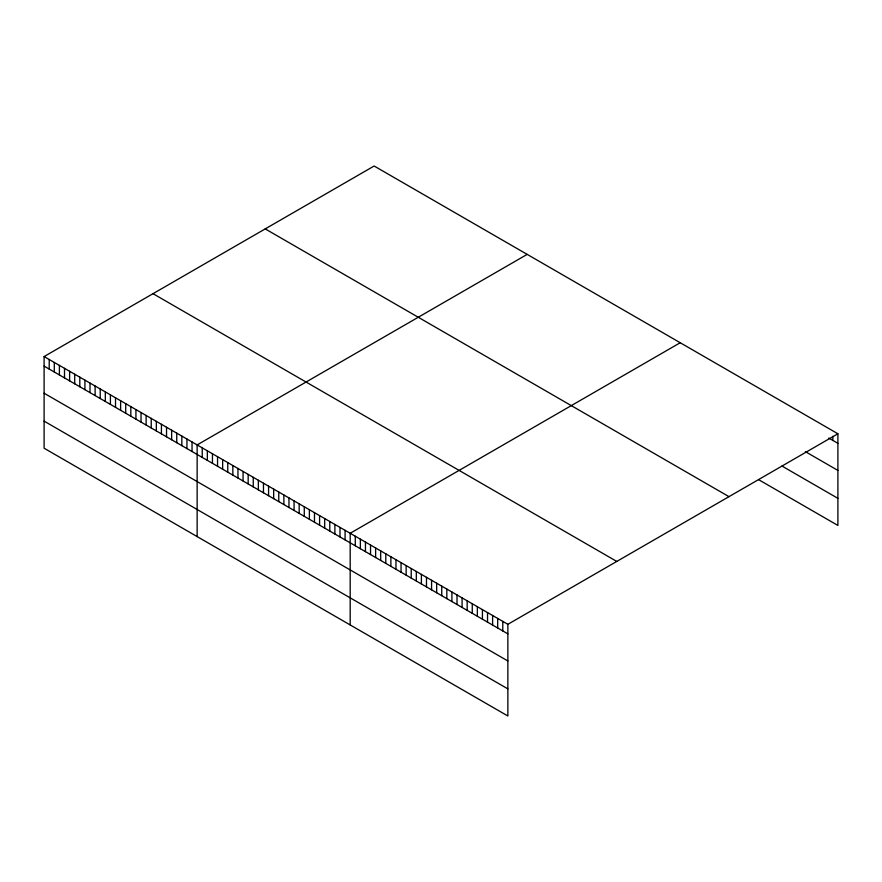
<?xml version="1.0" encoding="UTF-8"?>
<svg xmlns="http://www.w3.org/2000/svg" width="882" height="882" viewBox="0 0 882 882"><rect width="100%" height="100%" fill="white"/><g stroke="black" fill="none" stroke-linecap="round" stroke-linejoin="round"><path stroke-width="1.32" d="M44.1 356.56L507.867 624.313L507.867 715.986L44.1 448.221L44.1 356.56L374.133 166.014L837.9 433.779L837.9 525.44L758.553 479.621M527.171 254.38L197.138 444.925L197.138 536.587M680.22 342.734L350.187 533.279L350.187 624.941M507.867 624.313L837.9 433.779M828.749 438.045L837.9 443.326M805.343 451.628L837.9 470.426M781.948 466.038L837.9 498.341M265.217 228.901L728.984 496.654M153.016 293.684L616.783 561.437M44.1 366.118L507.867 633.871M44.1 393.218L507.867 660.971M44.1 421.133L507.867 688.886M832.817 436.292L832.817 440.394M502.784 621.38L502.784 630.939M497.691 618.447L497.691 627.995M492.608 615.504L492.608 625.062M487.526 612.571L487.526 622.119M482.432 609.627L482.432 619.186M477.349 606.695L477.349 616.253M472.267 603.762L472.267 613.31M467.173 600.818L467.173 610.377M462.091 597.886L462.091 607.444M457.008 594.953L457.008 604.501M451.915 592.009L451.915 601.568M446.832 589.077L446.832 598.635M441.739 586.144L441.739 595.692M436.656 583.2L436.656 592.759M431.574 580.268L431.574 589.815M426.48 577.324L426.48 586.883M421.398 574.391L421.398 583.95M416.315 571.459L416.315 581.006M411.221 568.515L411.221 578.074M406.139 565.582L406.139 575.141M401.056 562.65L401.056 572.197M395.963 559.706L395.963 569.265M390.88 556.774L390.88 566.332M385.787 553.841L385.787 563.389M380.704 550.897L380.704 560.456M375.622 547.965L375.622 557.512M370.528 545.021L370.528 554.58M365.446 542.088L365.446 551.647M360.363 539.156L360.363 548.703M355.27 536.212L355.27 545.771M345.083 530.336L345.083 539.883M339.989 527.392L339.989 536.94M334.884 524.448L334.884 533.996M329.78 521.494L329.78 531.052M324.675 518.55L324.675 528.109M319.582 515.606L319.582 525.165M314.477 512.663L314.477 522.221M309.373 509.719L309.373 519.266M304.279 506.775L304.279 516.323M299.174 503.831L299.174 513.379M294.07 500.877L294.07 510.435M288.965 497.933L288.965 507.492M283.872 494.989L283.872 504.548M278.767 492.046L278.767 501.604M273.663 489.102L273.663 498.65M268.569 486.158L268.569 495.706M263.464 483.215L263.464 492.762M258.36 480.26L258.36 489.819M253.255 477.316L253.255 486.875M248.162 474.373L248.162 483.931M243.057 471.429L243.057 480.988M237.953 468.485L237.953 478.033M232.848 465.542L232.848 475.089M227.754 462.598L227.754 472.146M222.65 459.643L222.65 469.202M217.545 456.7L217.545 466.258M212.452 453.756L212.452 463.315M207.347 450.812L207.347 460.371M202.243 447.869L202.243 457.416M192.044 441.97L192.044 451.529M186.94 439.027L186.94 448.585M181.835 436.083L181.835 445.642M176.742 433.139L176.742 442.698M171.637 430.195L171.637 439.743M166.533 427.252L166.533 436.799M161.428 424.308L161.428 433.856M156.335 421.353L156.335 430.912M151.23 418.41L151.23 427.968M146.125 415.466L146.125 425.025M141.032 412.522L141.032 422.081M135.927 409.579L135.927 419.126M130.823 406.635L130.823 416.183M125.718 403.691L125.718 413.239M120.625 400.737L120.625 410.295M115.52 397.793L115.52 407.352M110.415 394.849L110.415 404.408M105.322 391.906L105.322 401.464M100.217 388.962L100.217 398.51M95.113 386.018L95.113 395.566M90.008 383.075L90.008 392.622M84.915 380.12L84.915 389.679M79.81 377.176L79.81 386.735M74.705 374.233L74.705 383.791M69.612 371.289L69.612 380.848M64.507 368.345L64.507 377.893M59.403 365.402L59.403 374.949M54.298 362.458L54.298 372.006M49.205 359.503L49.205 369.062"/></g></svg>
